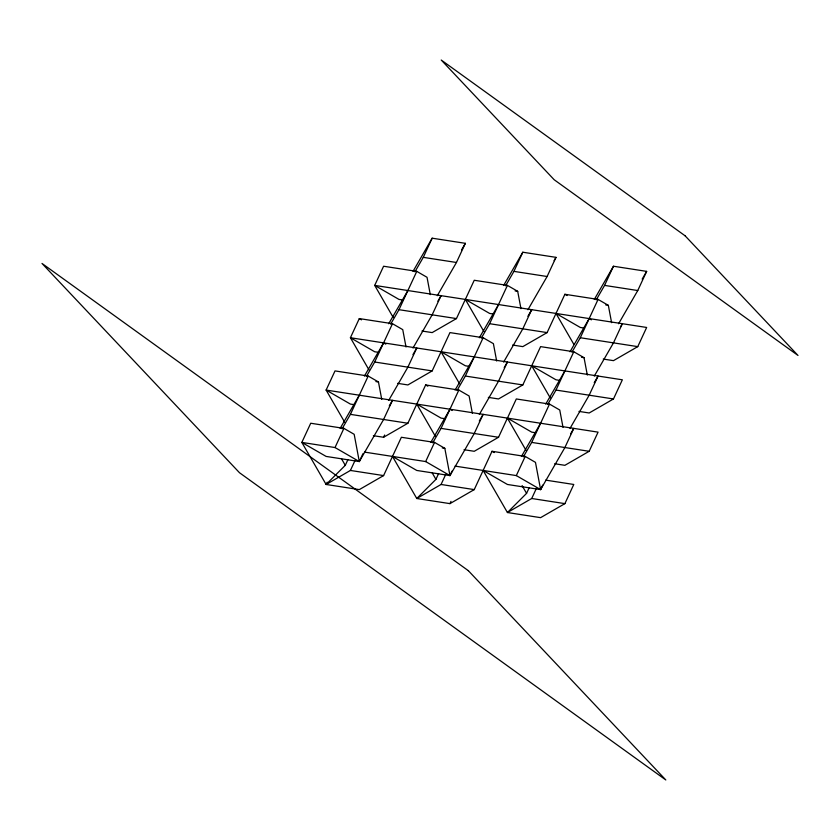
<?xml version="1.0" encoding="UTF-8"?>
<svg xmlns="http://www.w3.org/2000/svg" width="840" height="840" viewBox="0 0 840 840"><rect width="100%" height="100%" fill="white"/><g stroke="black" fill="none" stroke-linecap="round" stroke-linejoin="round"><path stroke-width="1.26" d="M406.014 346.983L402.749 329.637L392.48 323.705L359.3 318.581L350.417 337.733L368.949 369.842M545.706 480.134L573.783 484.47L564.889 503.632L540.603 517.65L507.423 512.526L483.137 470.453L507.423 484.47L540.603 489.605L535.469 462.357L525.2 456.425L492.019 451.29L474.243 489.605L449.957 503.632L416.776 498.498L392.48 456.425L416.776 470.453L449.957 475.587L444.822 448.329L434.553 442.407L401.373 437.272L383.596 475.587L359.3 489.605L326.119 484.47L301.833 442.407L335.013 447.542L343.906 428.379L354.175 434.312L359.3 461.559L326.119 456.425L301.833 442.407L310.727 423.245L343.906 428.379M342.069 428.81L350.417 414.362L368.193 376.047L378.462 381.969L381.728 399.315M366.366 376.467L374.703 362.019L392.48 323.705M390.653 324.135L398.99 309.687L416.776 271.373L427.035 277.305L430.3 294.641M414.939 271.793L423.276 257.355L432.169 238.192L465.35 243.327L456.456 262.479L437.283 295.701M355.12 460.31L350.417 470.453L326.119 484.47L327.169 482.223M326.119 484.47L345.282 465.318L347.959 459.532M335.013 447.542L359.3 461.559L362.964 453.673M373.38 435.697L383.596 437.272L384.636 435.015M383.596 437.272L407.883 423.245L425.659 384.941L458.84 390.065L469.108 395.997L472.374 413.343M397.677 383.355L407.883 384.941L432.169 370.913L449.957 332.598L483.137 337.733L493.395 343.655L496.661 361.001M421.964 331.023L432.169 332.598L456.456 318.581L474.243 280.266L507.423 285.401L517.692 291.322L520.957 308.669M364.413 452.088L425.659 461.559L434.553 442.407M432.716 442.827L441.063 428.379L458.84 390.065M457.013 390.495L465.35 376.047L483.137 337.733M481.299 338.153L489.636 323.705L507.423 285.401M505.586 285.82L513.933 271.373L522.816 252.221L555.996 257.355L547.113 276.507L527.93 309.719M445.767 474.338L441.063 484.47L416.776 498.498L435.929 479.346L438.617 473.56M425.659 461.559L449.957 475.587L452.046 471.072M449.957 503.632L450.996 501.375M464.037 449.715L474.243 451.29L498.53 437.272L516.317 398.958L549.497 404.093L559.755 410.015L563.021 427.361M488.324 397.383L498.53 398.958L522.816 384.941L540.603 346.626L573.783 351.76L584.042 357.683L587.317 375.029M512.61 345.041L522.816 346.626L547.113 332.598L564.889 294.284L598.07 299.418L608.339 305.351L611.604 322.686M455.06 466.106L516.317 475.587L525.2 456.425M523.373 456.855L531.71 442.407L549.497 404.093M547.659 404.513L555.996 390.065L573.783 351.76M571.946 352.181L580.293 337.733L598.07 299.418M596.243 299.849L604.579 285.401L613.473 266.238L646.653 271.373L637.76 290.535L618.587 323.746M536.413 488.355L531.71 498.498L507.423 512.526L526.575 493.364L529.263 487.578M516.317 475.587L540.603 489.605L542.692 485.1M554.683 463.743L564.889 465.318L589.176 451.29L598.07 432.138L326.119 390.065L335.013 370.913L368.193 376.047M578.97 411.401L589.176 412.986L613.473 398.958L622.356 379.806L350.417 337.733L374.703 351.76L378.536 352.349M603.256 359.069L613.473 360.644L637.76 346.626L646.653 327.464L374.703 285.401L383.596 266.238L416.776 271.373M412.997 271.404L432.169 238.192M388.71 323.746L407.883 290.535M364.413 376.079L383.596 342.867L385.802 344.137M340.127 428.411L359.3 395.199M461.517 249.974L465.35 243.327M437.861 301.203L441.063 295.659L432.169 314.822L412.997 348.033M412.933 354.637L416.776 348.002L407.883 367.154L388.71 400.365M389.288 405.867L392.48 400.334L383.596 419.486L359.3 461.559M503.643 285.432L522.816 252.221M479.356 337.764L498.53 304.553M455.07 390.106L474.243 356.885M430.773 442.439L449.957 409.227L452.161 410.498M554.085 260.673L555.996 257.355M527.877 316.334L531.71 309.687L522.816 328.839L503.643 362.05M504.221 367.553L507.423 362.019L498.53 381.181L479.356 414.393M479.294 420.998L483.137 414.362L474.243 433.514L449.957 475.587M594.29 299.45L613.473 266.238M570.003 351.792L589.176 318.581L591.392 319.851M545.716 404.124L564.889 370.913M521.43 456.456L540.603 423.245M642.17 279.121L646.653 271.373M620.445 327.033L622.356 323.705L613.473 342.867L594.29 376.079M594.237 382.683L598.07 376.047L589.176 395.199L570.003 428.411M570.581 433.913L573.783 428.379L564.889 447.542L540.603 489.605M423.276 257.355L456.456 262.479M513.933 271.373L547.113 276.507M604.579 285.401L637.76 290.535M515.141 290.934L517.692 291.322M605.787 304.952L608.339 305.351M402.822 300.017L398.99 299.418L374.703 285.401L393.236 317.499M493.469 314.034L489.636 313.446L465.35 299.418L483.893 331.527M584.115 328.062L580.293 327.464L555.996 313.446L573.899 344.442M398.99 309.687L456.456 318.581M489.636 323.705L547.113 332.598M580.293 337.733L637.76 346.626M581.5 357.284L584.042 357.683M469.182 366.377L465.35 365.778L441.063 351.76L459.596 383.859M559.828 380.394L555.996 379.806L531.71 365.778L550.242 397.887M374.703 362.019L432.169 370.913M465.35 376.047L522.816 384.941M555.996 390.065L613.473 398.958M375.911 381.581L378.462 381.969M354.239 404.681L350.417 404.093L326.119 390.065L344.663 422.173M444.885 418.709L441.063 418.11L416.776 404.093L435.309 436.202M535.542 432.726L531.71 432.138L507.423 418.11L525.956 450.219M350.417 414.362L407.883 423.245M441.063 428.379L498.53 437.272M531.71 442.407L589.176 451.29M442.27 447.941L444.822 448.329M350.417 470.453L383.596 475.587M441.063 484.47L474.243 489.605M531.71 498.498L564.889 503.632M564.889 294.284L567.095 295.565M359.3 318.581L361.515 319.851M425.659 384.941L427.875 386.211M492.019 451.29L494.235 452.571M522.091 485.583L526.575 493.364M432.075 472.679L435.929 479.346M341.429 458.651L345.282 465.318M685.052 235.757L441.231 60.039L554.179 179.739L798 355.446L685.052 235.757M468.321 570.665L42 263.445L239.495 472.731L665.816 779.961L468.321 570.665"/></g></svg>
